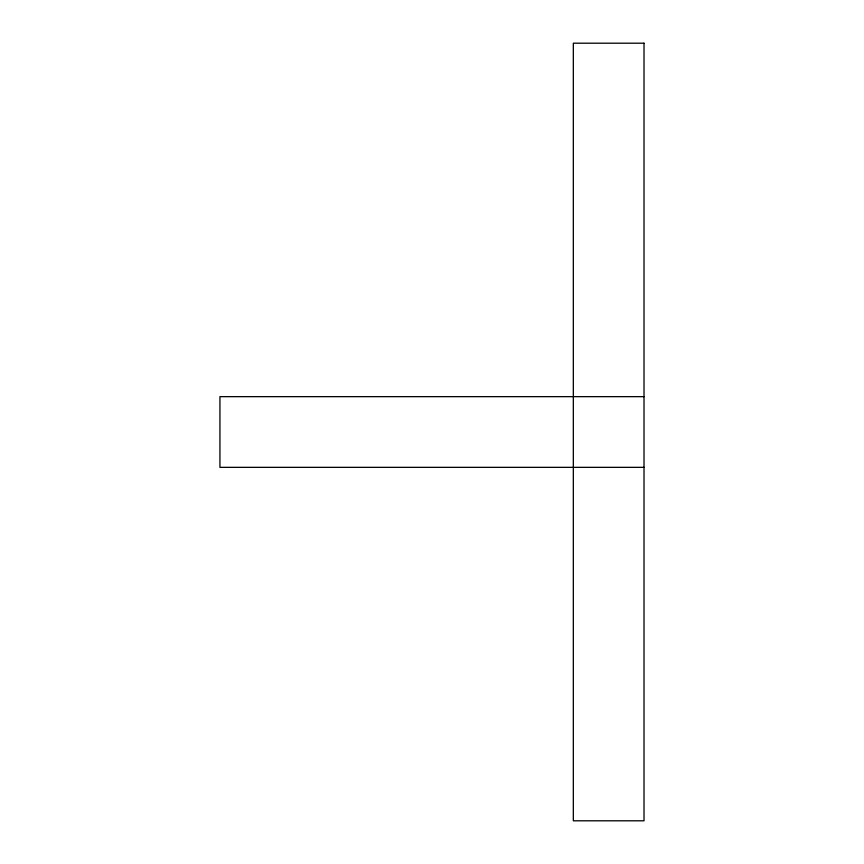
<?xml version="1.0" encoding="UTF-8"?>
<svg xmlns="http://www.w3.org/2000/svg" width="864" height="864" viewBox="0 0 864 864"><rect width="100%" height="100%" fill="white"/><g stroke="black" fill="none" stroke-linecap="round" stroke-linejoin="round"><path stroke-width="1.3" d="M644.069 396.652L219.931 396.652L219.931 467.348L644.069 467.348M644.015 43.2L573.329 43.2L573.329 820.8L644.015 820.8L644.015 43.2"/></g></svg>
